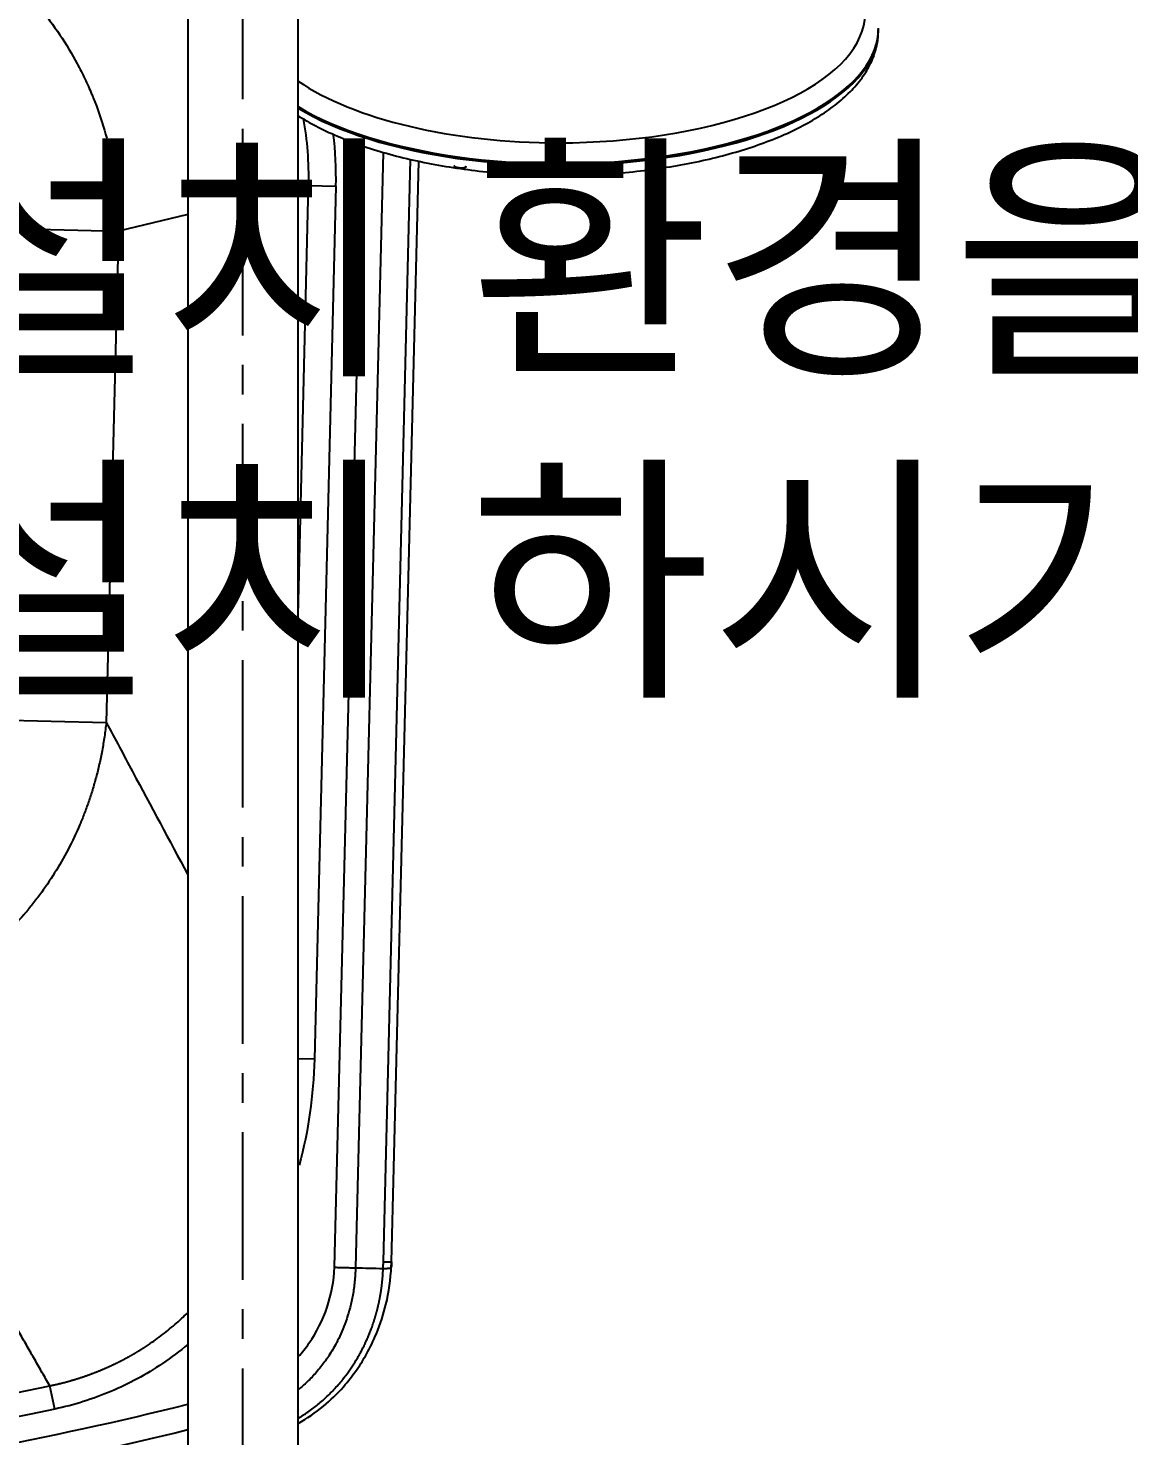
# Model space of a CAD drawing. Header units: millimetres. Extents: x 6110 to 6704, y -2661 to -1821.
# Drawn here: x 6315.2 to 6362.5, y -1953.8 to -1893.3 of the extents above; entities that cross this region are included whole.
import ezdxf

# ---------------------------------------------------------------- set-up
doc = ezdxf.new("R2010")
doc.units = ezdxf.units.MM
doc.header["$LTSCALE"] = 0.1
doc.linetypes.add('CENTERX2', pattern=[101.6, 63.5, -12.7, 12.7, -12.7])
doc.linetypes.add('HIDDEN2', pattern=[4.7625, 3.175, -1.5875])
doc.layers.add('1', color=4, linetype='HIDDEN2', lineweight=13)
doc.layers.add('DIM', color=3, linetype='Continuous', lineweight=9)
doc.layers.add('CENTER', color=1, linetype='CENTERX2')
doc.styles.get("Standard").update_dxf_attribs({"font": 'arial.ttf'})

msp = doc.modelspace()

# ---------------------------------------------------------------- linework, layer by layer
at = {"layer": '1', "color": 7, "linetype": 'Continuous', "lineweight": -3}
for p, q in [((6322.025, -1876.896), (6322.025, -1971.248)), ((6326.775, -1971.248), (6326.775, -1876.896)), ((6351.759, -1893.305), (6351.759, -1893.282)), ((6351.759, -1893.35), (6351.759, -1893.328)), ((6328.351, -1946.579), (6329.544, -1898.31)), ((6330.436, -1898.599), (6329.25, -1946.601)), ((6330.45, -1946.339), (6331.622, -1898.906)), ((6330.8, -1946.348), (6331.971, -1898.977)), ((6326.775, -1918.522), (6327.232, -1900.03)), ((6327.232, -1900.03), (6326.775, -1900.139)), ((6327.232, -1900.03), (6328.406, -1900.059)), ((6328.406, -1900.059), (6327.478, -1937.624)), ((6322.025, -1901.274), (6319.042, -1901.987)), ((6312.466, -1901.824), (6319.042, -1901.987)), ((6319.042, -1901.987), (6318.519, -1923.131)), ((6311.943, -1922.969), (6318.519, -1923.131)), ((6327.478, -1937.624), (6326.775, -1937.607)), ((6330.45, -1946.339), (6330.8, -1946.348)), ((6316.302, -1952.681), (6316.088, -1951.68))]:
    msp.add_line(p, q, dxfattribs=at)
for centre, major_axis, ratio, start_param, end_param in [((6338.009, -1892.621), (-13.175, 0), 0.422618, 1.570796, 5.733407), ((6338.009, -1893.282), (13.75, 0), 0.422618, 3.756127, 6.287231), ((6338.009, -1893.305), (-13.75, 0), 0.422618, 0.614541, 3.141579), ((6338.009, -1893.328), (-13.75, 0), 0.422618, 0.614589, 3.141558), ((6338.009, -1893.35), (-13.75, 0), 0.422618, 0.614548, 3.141588), ((6338.009, -1892.621), (-13.175, 0), 0.422618, 0.54968, 1.570796), ((6311.105, -1900.168), (-16.889, -4.034), 0.935852, 2.898351, 3.037973)]:
    msp.add_ellipse(centre, major_axis=major_axis, ratio=ratio, start_param=start_param, end_param=end_param, dxfattribs=at)
for points, knots in [([(6304.204, -1886.874), (6304.484, -1886.878), (6304.759, -1886.889), (6305.3, -1886.926), (6305.565, -1886.952), (6306.087, -1887.015), (6306.342, -1887.053), (6306.843, -1887.14), (6307.088, -1887.189), (6307.568, -1887.297), (6307.802, -1887.356), (6308.259, -1887.483), (6308.482, -1887.55), (6308.917, -1887.692), (6309.129, -1887.767), (6309.438, -1887.883), (6309.591, -1887.943), (6309.765, -1888.014), (6309.851, -1888.05), (6309.894, -1888.068), (6309.915, -1888.077), (6309.926, -1888.081), (6309.931, -1888.084), (6309.934, -1888.085), (6309.935, -1888.085), (6309.936, -1888.086), (6309.936, -1888.086), (6309.937, -1888.086), (6309.937, -1888.086), (6309.937, -1888.086), (6310.176, -1888.188), (6310.645, -1888.403), (6311.322, -1888.756), (6311.971, -1889.136), (6312.591, -1889.542), (6313.181, -1889.972), (6313.741, -1890.423), (6314.095, -1890.735), (6314.352, -1890.974), (6314.479, -1891.095), (6314.623, -1891.237), (6314.695, -1891.309), (6314.73, -1891.344), (6314.748, -1891.362), (6314.757, -1891.371), (6314.761, -1891.376), (6314.763, -1891.378), (6314.765, -1891.379), (6314.765, -1891.38), (6314.765, -1891.38), (6314.765, -1891.38), (6314.766, -1891.38), (6315.117, -1891.738), (6315.448, -1892.111), (6316.067, -1892.883), (6316.356, -1893.282), (6316.89, -1894.102), (6317.136, -1894.522), (6317.47, -1895.165), (6317.576, -1895.382), (6317.727, -1895.709), (6317.8, -1895.873), (6317.882, -1896.066), (6317.922, -1896.163), (6317.942, -1896.211), (6317.952, -1896.235), (6317.957, -1896.247), (6317.959, -1896.253), (6317.96, -1896.256), (6317.961, -1896.258), (6317.961, -1896.259), (6317.961, -1896.259), (6318.144, -1896.711), (6318.304, -1897.173), (6318.578, -1898.109), (6318.693, -1898.585), (6318.874, -1899.545), (6318.941, -1900.03), (6319.028, -1901.006), (6319.047, -1901.496), (6319.042, -1901.987)], [0, 0, 0, 0, 0.03125, 0.03125, 0.0625, 0.0625, 0.09375, 0.09375, 0.125, 0.125, 0.15625, 0.15625, 0.1875, 0.1875, 0.21875, 0.21875, 0.234375, 0.242188, 0.246094, 0.248047, 0.249023, 0.249512, 0.249756, 0.249878, 0.249939, 0.249969, 0.249985, 0.249992, 0.249992, 0.25, 0.25, 0.28125, 0.3125, 0.34375, 0.375, 0.40625, 0.4375, 0.46875, 0.46875, 0.484375, 0.492187, 0.496094, 0.498047, 0.499023, 0.499512, 0.499756, 0.499878, 0.499939, 0.499969, 0.499985, 0.499985, 0.5, 0.5, 0.5625, 0.5625, 0.625, 0.625, 0.6875, 0.6875, 0.71875, 0.71875, 0.734375, 0.742187, 0.746094, 0.748047, 0.749023, 0.749512, 0.749756, 0.749878, 0.749939, 0.749939, 0.75, 0.75, 0.8125, 0.8125, 0.875, 0.875, 0.9375, 0.9375, 1, 1, 1, 1]), ([(6339.762, -1899.54), (6340.077, -1899.525), (6340.831, -1899.476), (6342.005, -1899.345), (6343.267, -1899.148), (6344.481, -1898.897), (6345.634, -1898.595), (6346.718, -1898.242), (6347.722, -1897.842), (6348.638, -1897.394), (6349.456, -1896.901), (6350.169, -1896.363), (6350.764, -1895.783), (6351.231, -1895.166), (6351.557, -1894.521), (6351.71, -1893.981), (6351.742, -1893.665), (6351.747, -1893.57)], [0, 0, 0, 0, 0.049995, 0.120435, 0.19095, 0.261578, 0.33236, 0.403347, 0.474594, 0.546158, 0.618079, 0.690333, 0.762649, 0.834276, 0.904151, 0.971453, 1, 1, 1, 1]), ([(6326.766, -1897.016), (6326.975, -1897.149), (6327.472, -1897.44), (6328.33, -1897.856), (6329.34, -1898.257), (6330.431, -1898.608), (6331.591, -1898.91), (6332.81, -1899.158), (6334.076, -1899.353), (6335.378, -1899.493), (6336.705, -1899.577), (6338.042, -1899.602), (6339.066, -1899.587), (6339.634, -1899.549), (6339.762, -1899.54)], [0, 0, 0, 0, 0.072614, 0.163887, 0.254858, 0.345479, 0.435781, 0.525824, 0.615667, 0.705364, 0.794964, 0.884511, 0.974044, 1, 1, 1, 1]), ([(6327.232, -1900.03), (6327.245, -1899.538), (6327.233, -1899.046), (6327.158, -1898.085), (6327.097, -1897.617), (6327.013, -1897.153)], [0, 0, 0, 0, 0.509035, 0.509035, 1, 1, 1, 1]), ([(6333.983, -1899.196), (6333.986, -1899.198), (6333.993, -1899.203), (6334.002, -1899.212), (6334.007, -1899.224), (6334.003, -1899.237), (6333.989, -1899.249), (6333.969, -1899.258), (6333.947, -1899.265), (6333.924, -1899.27), (6333.898, -1899.274), (6333.87, -1899.277), (6333.84, -1899.278), (6333.808, -1899.279), (6333.776, -1899.278), (6333.743, -1899.276), (6333.71, -1899.273), (6333.678, -1899.268), (6333.647, -1899.263), (6333.618, -1899.257), (6333.591, -1899.25), (6333.568, -1899.242), (6333.547, -1899.234), (6333.531, -1899.225), (6333.518, -1899.216), (6333.509, -1899.207), (6333.504, -1899.198), (6333.504, -1899.19), (6333.508, -1899.181), (6333.515, -1899.174), (6333.521, -1899.17), (6333.523, -1899.169)], [0, 0, 0, 0, 0.02151, 0.054724, 0.104235, 0.153873, 0.203388, 0.253053, 0.286185, 0.319097, 0.35234, 0.385496, 0.418404, 0.451625, 0.484814, 0.517704, 0.550862, 0.584102, 0.617043, 0.650256, 0.683383, 0.716349, 0.74972, 0.782747, 0.815633, 0.84894, 0.882084, 0.914963, 0.948131, 0.98144, 1, 1, 1, 1]), ([(6336.761, -1899.569), (6336.757, -1899.57), (6336.747, -1899.573), (6336.727, -1899.578), (6336.702, -1899.583), (6336.673, -1899.587), (6336.643, -1899.589), (6336.611, -1899.591), (6336.579, -1899.592), (6336.545, -1899.591), (6336.507, -1899.589), (6336.464, -1899.585), (6336.42, -1899.578), (6336.382, -1899.569), (6336.35, -1899.559), (6336.326, -1899.547), (6336.312, -1899.535), (6336.306, -1899.522), (6336.31, -1899.509), (6336.321, -1899.5), (6336.33, -1899.495), (6336.332, -1899.494)], [0, 0, 0, 0, 0.02577, 0.069807, 0.114289, 0.158743, 0.202758, 0.247094, 0.291613, 0.335637, 0.379927, 0.446335, 0.512684, 0.579186, 0.645693, 0.712127, 0.778472, 0.845038, 0.911168, 0.977824, 1, 1, 1, 1]), ([(6339.663, -1899.484), (6339.669, -1899.486), (6339.681, -1899.491), (6339.695, -1899.498), (6339.704, -1899.506), (6339.71, -1899.514), (6339.712, -1899.523), (6339.709, -1899.531), (6339.702, -1899.539), (6339.691, -1899.547), (6339.673, -1899.557), (6339.647, -1899.566), (6339.61, -1899.576), (6339.568, -1899.583), (6339.526, -1899.588), (6339.488, -1899.59), (6339.455, -1899.591), (6339.422, -1899.591), (6339.39, -1899.59), (6339.359, -1899.588), (6339.329, -1899.585), (6339.303, -1899.58), (6339.278, -1899.575), (6339.257, -1899.569), (6339.24, -1899.562), (6339.226, -1899.555), (6339.216, -1899.547), (6339.211, -1899.539), (6339.209, -1899.531), (6339.212, -1899.522), (6339.219, -1899.514), (6339.228, -1899.507), (6339.234, -1899.504), (6339.236, -1899.502)], [0, 0, 0, 0, 0.03071, 0.061377, 0.092505, 0.123317, 0.153978, 0.184999, 0.21597, 0.24664, 0.277527, 0.32389, 0.370013, 0.416306, 0.462505, 0.493368, 0.524044, 0.555062, 0.585879, 0.616568, 0.647656, 0.67855, 0.709272, 0.74035, 0.771316, 0.801997, 0.832903, 0.863884, 0.894565, 0.925454, 0.956441, 0.987116, 1, 1, 1, 1]), ([(6339.723, -1899.485), (6339.727, -1899.484), (6339.743, -1899.478), (6339.771, -1899.467), (6339.799, -1899.45), (6339.816, -1899.436), (6339.825, -1899.424), (6339.83, -1899.415), (6339.832, -1899.408), (6339.833, -1899.402), (6339.833, -1899.4)], [0, 0, 0, 0, 0.050198, 0.245145, 0.445703, 0.651898, 0.743826, 0.835769, 0.927729, 1, 1, 1, 1]), ([(6318.519, -1923.131), (6318.497, -1923.34), (6318.471, -1923.545), (6318.412, -1923.951), (6318.378, -1924.152), (6318.305, -1924.546), (6318.264, -1924.74), (6318.178, -1925.121), (6318.131, -1925.309), (6318.033, -1925.677), (6317.981, -1925.858), (6317.873, -1926.211), (6317.816, -1926.385), (6317.699, -1926.724), (6317.638, -1926.89), (6317.545, -1927.132), (6317.497, -1927.252), (6317.441, -1927.39), (6317.413, -1927.458), (6317.398, -1927.492), (6317.391, -1927.508), (6317.388, -1927.517), (6317.386, -1927.521), (6317.385, -1927.523), (6317.384, -1927.524), (6317.384, -1927.525), (6317.384, -1927.525), (6317.384, -1927.525), (6317.384, -1927.525), (6317.384, -1927.525), (6317.228, -1927.893), (6317.058, -1928.252), (6316.695, -1928.947), (6316.501, -1929.284), (6316.094, -1929.934), (6315.881, -1930.247), (6315.548, -1930.698), (6315.435, -1930.845), (6315.263, -1931.061), (6315.176, -1931.168), (6315.073, -1931.29), (6315.022, -1931.351), (6314.996, -1931.381), (6314.983, -1931.396), (6314.976, -1931.404), (6314.973, -1931.408), (6314.972, -1931.409), (6314.971, -1931.41), (6314.97, -1931.411), (6314.97, -1931.411), (6314.97, -1931.411), (6314.715, -1931.708), (6314.448, -1931.993), (6313.895, -1932.54), (6313.608, -1932.801), (6313.017, -1933.298), (6312.713, -1933.534), (6312.246, -1933.867), (6312.089, -1933.975), (6311.851, -1934.131), (6311.731, -1934.208), (6311.59, -1934.295), (6311.52, -1934.338), (6311.485, -1934.36), (6311.467, -1934.371), (6311.458, -1934.376), (6311.454, -1934.378), (6311.452, -1934.38), (6311.45, -1934.38), (6311.123, -1934.577), (6310.787, -1934.761), (6310.099, -1935.104), (6309.747, -1935.262), (6309.029, -1935.55), (6308.663, -1935.68), (6307.922, -1935.91), (6307.546, -1936.011), (6307.167, -1936.096)], [0, 0, 0, 0, 0.03125, 0.03125, 0.0625, 0.0625, 0.09375, 0.09375, 0.125, 0.125, 0.15625, 0.15625, 0.1875, 0.1875, 0.21875, 0.21875, 0.234375, 0.242188, 0.246094, 0.248047, 0.249023, 0.249512, 0.249756, 0.249878, 0.249939, 0.249969, 0.249985, 0.249992, 0.249992, 0.25, 0.25, 0.3125, 0.3125, 0.375, 0.375, 0.4375, 0.4375, 0.46875, 0.46875, 0.484375, 0.492188, 0.496094, 0.498047, 0.499023, 0.499512, 0.499756, 0.499878, 0.499939, 0.499969, 0.499969, 0.5, 0.5, 0.5625, 0.5625, 0.625, 0.625, 0.6875, 0.6875, 0.71875, 0.71875, 0.734375, 0.742188, 0.746094, 0.748047, 0.749023, 0.749512, 0.749756, 0.749756, 0.75, 0.75, 0.8125, 0.8125, 0.875, 0.875, 0.9375, 0.9375, 1, 1, 1, 1]), ([(6318.519, -1923.131), (6318.896, -1923.837), (6319.274, -1924.543), (6320.442, -1926.723), (6321.233, -1928.197), (6322.024, -1929.668)], [0, 0, 0, 0, 0.323215, 0.323215, 1, 1, 1, 1]), ([(6316.088, -1951.68), (6316.034, -1951.585), (6315.926, -1951.397), (6315.765, -1951.114), (6315.603, -1950.832), (6315.442, -1950.551), (6315.281, -1950.27), (6315.121, -1949.989), (6314.96, -1949.709), (6314.8, -1949.43), (6314.641, -1949.151), (6314.481, -1948.872), (6314.322, -1948.595), (6314.163, -1948.317), (6314.004, -1948.04), (6313.846, -1947.764), (6313.688, -1947.488), (6313.53, -1947.212), (6313.373, -1946.937), (6313.216, -1946.663), (6313.059, -1946.389), (6312.902, -1946.115), (6312.746, -1945.842), (6312.59, -1945.57), (6312.434, -1945.298), (6312.279, -1945.027), (6312.124, -1944.756), (6311.969, -1944.485), (6311.814, -1944.215), (6311.66, -1943.946), (6311.506, -1943.677), (6311.353, -1943.409), (6311.199, -1943.141), (6311.046, -1942.873), (6310.893, -1942.606), (6310.741, -1942.34), (6310.588, -1942.074), (6310.437, -1941.809), (6310.285, -1941.544), (6310.134, -1941.279), (6309.982, -1941.015), (6309.832, -1940.752), (6309.681, -1940.489), (6309.531, -1940.227), (6309.381, -1939.965), (6309.231, -1939.703), (6309.082, -1939.442), (6308.933, -1939.182), (6308.784, -1938.922), (6308.636, -1938.663), (6308.488, -1938.404), (6308.34, -1938.145), (6308.192, -1937.887), (6308.045, -1937.63), (6307.898, -1937.373), (6307.751, -1937.117), (6307.605, -1936.861), (6307.459, -1936.605), (6307.313, -1936.351), (6307.216, -1936.181), (6307.167, -1936.096)], [0, 0, 0, 0, 0.018233, 0.036431, 0.054594, 0.072722, 0.090816, 0.108875, 0.126899, 0.144888, 0.162843, 0.180762, 0.198647, 0.216497, 0.234313, 0.252093, 0.269839, 0.28755, 0.305227, 0.322868, 0.340475, 0.358047, 0.375584, 0.393086, 0.410553, 0.427986, 0.445384, 0.462747, 0.480076, 0.497369, 0.514628, 0.531852, 0.549041, 0.566196, 0.583315, 0.6004, 0.61745, 0.634465, 0.651446, 0.668392, 0.685302, 0.702179, 0.71902, 0.735826, 0.752598, 0.769335, 0.786037, 0.802705, 0.819337, 0.835935, 0.852498, 0.869026, 0.88552, 0.901978, 0.918402, 0.934791, 0.951146, 0.967465, 0.98375, 1, 1, 1, 1]), ([(6326.781, -1953.301), (6327.165, -1953.085), (6327.86, -1952.606), (6328.697, -1951.795), (6329.297, -1951.025), (6329.773, -1950.259), (6330.218, -1949.339), (6330.627, -1948.076), (6330.766, -1947.095), (6330.791, -1946.537)], [0, 0, 0, 0, 0.160592, 0.306812, 0.424251, 0.516562, 0.635882, 0.797448, 1, 1, 1, 1]), ([(6329.25, -1946.601), (6329.246, -1946.809), (6329.233, -1947.012), (6329.193, -1947.404), (6329.166, -1947.594), (6329.1, -1947.96), (6329.061, -1948.136), (6328.973, -1948.475), (6328.924, -1948.637), (6328.82, -1948.948), (6328.765, -1949.096), (6328.649, -1949.379), (6328.588, -1949.513), (6328.511, -1949.672), (6328.487, -1949.719), (6328.463, -1949.767), (6328.454, -1949.785), (6328.452, -1949.788), (6328.451, -1949.789), (6328.451, -1949.789), (6328.451, -1949.79), (6328.451, -1949.79), (6328.451, -1949.79), (6328.45, -1949.791), (6328.447, -1949.798), (6328.437, -1949.817), (6328.379, -1949.928), (6328.27, -1950.122), (6328.162, -1950.297), (6328.079, -1950.425), (6328.05, -1950.467), (6327.993, -1950.55), (6327.964, -1950.591), (6327.818, -1950.794), (6327.696, -1950.947), (6327.443, -1951.236), (6327.312, -1951.371), (6327.049, -1951.622), (6326.916, -1951.737), (6326.782, -1951.844)], [0, 0, 0, 0, 0.091095, 0.091095, 0.182191, 0.182191, 0.273286, 0.273286, 0.364382, 0.364382, 0.455477, 0.455477, 0.546573, 0.546573, 0.569346, 0.580733, 0.582157, 0.582868, 0.582957, 0.583002, 0.583002, 0.583046, 0.583046, 0.583224, 0.58358, 0.586427, 0.59212, 0.637668, 0.683216, 0.683216, 0.70599, 0.70599, 0.728763, 0.728763, 0.819859, 0.819859, 0.910954, 0.910954, 1, 1, 1, 1]), ([(6326.786, -1950.424), (6326.953, -1950.243), (6327.107, -1950.051), (6327.91, -1948.899), (6328.287, -1947.754), (6328.35, -1946.579)], [0, 0, 0, 0, 0.174193, 0.174193, 1, 1, 1, 1]), ([(6326.789, -1953.074), (6326.789, -1953.074), (6326.812, -1953.061), (6326.857, -1953.033), (6326.925, -1952.991), (6326.993, -1952.947), (6327.062, -1952.902), (6327.132, -1952.855), (6327.253, -1952.771), (6327.421, -1952.649), (6327.633, -1952.482), (6327.838, -1952.308), (6328.036, -1952.127), (6328.227, -1951.939), (6328.41, -1951.744), (6328.587, -1951.543), (6328.755, -1951.336), (6328.883, -1951.166), (6328.976, -1951.037), (6329.036, -1950.95), (6329.095, -1950.863), (6329.153, -1950.775), (6329.209, -1950.686), (6329.264, -1950.597), (6329.319, -1950.507), (6329.371, -1950.416), (6329.423, -1950.325), (6329.473, -1950.233), (6329.522, -1950.14), (6329.57, -1950.047), (6329.617, -1949.954), (6329.662, -1949.859), (6329.706, -1949.765), (6329.749, -1949.669), (6329.791, -1949.574), (6329.831, -1949.477), (6329.87, -1949.381), (6329.908, -1949.283), (6329.944, -1949.186), (6329.98, -1949.088), (6330.007, -1949.009), (6330.027, -1948.95), (6330.04, -1948.91), (6330.053, -1948.871), (6330.065, -1948.831), (6330.078, -1948.792), (6330.09, -1948.752), (6330.102, -1948.712), (6330.114, -1948.672), (6330.126, -1948.632), (6330.137, -1948.592), (6330.148, -1948.552), (6330.159, -1948.512), (6330.17, -1948.472), (6330.18, -1948.432), (6330.191, -1948.392), (6330.201, -1948.351), (6330.211, -1948.311), (6330.221, -1948.271), (6330.23, -1948.23), (6330.24, -1948.19), (6330.249, -1948.149), (6330.258, -1948.109), (6330.266, -1948.068), (6330.275, -1948.028), (6330.283, -1947.987), (6330.291, -1947.946), (6330.299, -1947.906), (6330.307, -1947.865), (6330.314, -1947.824), (6330.321, -1947.783), (6330.328, -1947.742), (6330.335, -1947.701), (6330.342, -1947.66), (6330.348, -1947.619), (6330.354, -1947.578), (6330.36, -1947.537), (6330.366, -1947.496), (6330.372, -1947.455), (6330.377, -1947.414), (6330.382, -1947.373), (6330.387, -1947.332), (6330.392, -1947.291), (6330.396, -1947.25), (6330.4, -1947.209), (6330.404, -1947.167), (6330.408, -1947.126), (6330.412, -1947.085), (6330.415, -1947.044), (6330.419, -1947.002), (6330.422, -1946.961), (6330.424, -1946.92), (6330.427, -1946.879), (6330.429, -1946.837), (6330.432, -1946.796), (6330.433, -1946.755), (6330.435, -1946.713), (6330.437, -1946.672), (6330.438, -1946.644), (6330.438, -1946.631)], [0, 0, 0, 0, 0.000107, 0.010246, 0.020572, 0.031086, 0.041787, 0.052675, 0.063751, 0.098592, 0.133403, 0.16818, 0.20292, 0.237617, 0.272267, 0.306862, 0.341395, 0.375861, 0.389538, 0.403201, 0.416852, 0.43049, 0.444117, 0.457733, 0.471339, 0.484935, 0.498522, 0.5121, 0.52567, 0.539232, 0.552787, 0.566335, 0.579877, 0.593412, 0.606942, 0.620465, 0.633984, 0.647498, 0.661006, 0.67451, 0.68801, 0.693403, 0.698795, 0.704187, 0.709578, 0.714968, 0.720359, 0.725748, 0.731137, 0.736526, 0.741914, 0.747302, 0.752689, 0.758076, 0.763462, 0.768848, 0.774233, 0.779618, 0.785003, 0.790387, 0.79577, 0.801153, 0.806536, 0.811918, 0.8173, 0.822681, 0.828062, 0.833442, 0.838822, 0.844202, 0.849581, 0.854959, 0.860337, 0.865715, 0.871092, 0.876468, 0.881845, 0.88722, 0.892596, 0.89797, 0.903345, 0.908719, 0.914092, 0.919465, 0.924837, 0.930209, 0.935581, 0.940952, 0.946322, 0.951692, 0.957062, 0.962431, 0.967799, 0.973167, 0.978535, 0.983902, 0.989268, 0.994634, 1, 1, 1, 1]), ([(6328.351, -1946.579), (6328.434, -1946.581), (6328.518, -1946.583), (6328.682, -1946.587), (6328.762, -1946.589), (6328.916, -1946.593), (6328.99, -1946.595), (6329.128, -1946.598), (6329.192, -1946.6), (6329.25, -1946.601)], [0, 0, 0, 0, 0.25, 0.25, 0.5, 0.5, 0.75, 0.75, 1, 1, 1, 1]), ([(6330.438, -1946.63), (6330.467, -1946.629), (6330.494, -1946.629), (6330.547, -1946.626), (6330.572, -1946.625), (6330.618, -1946.623), (6330.639, -1946.621), (6330.678, -1946.618), (6330.695, -1946.616), (6330.726, -1946.613), (6330.739, -1946.611), (6330.761, -1946.606), (6330.769, -1946.604), (6330.781, -1946.599), (6330.785, -1946.597), (6330.788, -1946.595)], [0, 0, 0, 0, 0.1477, 0.1477, 0.2954, 0.2954, 0.443101, 0.443101, 0.590801, 0.590801, 0.738501, 0.738501, 0.886201, 0.886201, 1, 1, 1, 1]), ([(6316.088, -1951.68), (6316.097, -1951.678), (6316.115, -1951.674), (6316.141, -1951.669), (6316.168, -1951.663), (6316.194, -1951.657), (6316.22, -1951.652), (6316.247, -1951.646), (6316.273, -1951.64), (6316.3, -1951.634), (6316.326, -1951.628), (6316.352, -1951.622), (6316.378, -1951.616), (6316.405, -1951.61), (6316.431, -1951.604), (6316.457, -1951.598), (6316.483, -1951.592), (6316.51, -1951.585), (6316.536, -1951.579), (6316.562, -1951.573), (6316.588, -1951.566), (6316.614, -1951.559), (6316.64, -1951.553), (6316.666, -1951.546), (6316.693, -1951.54), (6316.719, -1951.533), (6316.745, -1951.526), (6316.771, -1951.519), (6316.797, -1951.512), (6316.823, -1951.505), (6316.849, -1951.498), (6316.874, -1951.491), (6316.9, -1951.484), (6316.926, -1951.476), (6316.952, -1951.469), (6316.978, -1951.462), (6317.004, -1951.454), (6317.03, -1951.447), (6317.055, -1951.439), (6317.081, -1951.432), (6317.107, -1951.424), (6317.133, -1951.417), (6317.158, -1951.409), (6317.184, -1951.401), (6317.21, -1951.393), (6317.235, -1951.385), (6317.261, -1951.377), (6317.287, -1951.369), (6317.312, -1951.361), (6317.338, -1951.353), (6317.363, -1951.345), (6317.389, -1951.337), (6317.414, -1951.328), (6317.44, -1951.32), (6317.465, -1951.312), (6317.491, -1951.303), (6317.516, -1951.295), (6317.541, -1951.286), (6317.567, -1951.278), (6317.592, -1951.269), (6317.617, -1951.26), (6317.643, -1951.251), (6317.668, -1951.243), (6317.693, -1951.234), (6317.718, -1951.225), (6317.743, -1951.216), (6317.769, -1951.207), (6317.794, -1951.197), (6317.819, -1951.188), (6317.844, -1951.179), (6317.869, -1951.17), (6317.894, -1951.16), (6317.919, -1951.151), (6317.944, -1951.142), (6317.969, -1951.132), (6317.994, -1951.123), (6318.019, -1951.113), (6318.044, -1951.103), (6318.069, -1951.094), (6318.093, -1951.084), (6318.118, -1951.074), (6318.143, -1951.064), (6318.168, -1951.054), (6318.193, -1951.044), (6318.217, -1951.034), (6318.242, -1951.024), (6318.267, -1951.014), (6318.291, -1951.004), (6318.316, -1950.993), (6318.34, -1950.983), (6318.365, -1950.973), (6318.389, -1950.962), (6318.414, -1950.952), (6318.438, -1950.941), (6318.463, -1950.931), (6318.487, -1950.92), (6318.512, -1950.91), (6318.536, -1950.899), (6318.56, -1950.888), (6318.585, -1950.877), (6318.609, -1950.866), (6318.633, -1950.855), (6318.657, -1950.844), (6318.681, -1950.833), (6318.706, -1950.822), (6318.73, -1950.811), (6318.754, -1950.8), (6318.778, -1950.789), (6318.802, -1950.777), (6318.826, -1950.766), (6318.85, -1950.754), (6318.874, -1950.743), (6318.898, -1950.732), (6318.922, -1950.72), (6318.946, -1950.708), (6318.969, -1950.697), (6318.993, -1950.685), (6319.017, -1950.673), (6319.041, -1950.661), (6319.064, -1950.649), (6319.088, -1950.638), (6319.112, -1950.626), (6319.135, -1950.613), (6319.159, -1950.601), (6319.182, -1950.589), (6319.206, -1950.577), (6319.23, -1950.565), (6319.253, -1950.553), (6319.276, -1950.54), (6319.3, -1950.528), (6319.323, -1950.515), (6319.347, -1950.503), (6319.37, -1950.49), (6319.393, -1950.478), (6319.416, -1950.465), (6319.44, -1950.452), (6319.463, -1950.44), (6319.486, -1950.427), (6319.509, -1950.414), (6319.532, -1950.401), (6319.555, -1950.388), (6319.578, -1950.375), (6319.601, -1950.362), (6319.624, -1950.349), (6319.647, -1950.336), (6319.67, -1950.323), (6319.693, -1950.31), (6319.716, -1950.296), (6319.738, -1950.283), (6319.761, -1950.27), (6319.784, -1950.256), (6319.807, -1950.243), (6319.829, -1950.229), (6319.852, -1950.216), (6319.874, -1950.202), (6319.897, -1950.188), (6319.919, -1950.174), (6319.942, -1950.161), (6319.964, -1950.147), (6319.987, -1950.133), (6320.009, -1950.119), (6320.032, -1950.105), (6320.054, -1950.091), (6320.076, -1950.077), (6320.098, -1950.063), (6320.121, -1950.049), (6320.143, -1950.035), (6320.165, -1950.02), (6320.187, -1950.006), (6320.209, -1949.992), (6320.231, -1949.977), (6320.253, -1949.963), (6320.275, -1949.948), (6320.297, -1949.934), (6320.319, -1949.919), (6320.341, -1949.905), (6320.363, -1949.89), (6320.384, -1949.875), (6320.609, -1949.723), (6321.028, -1949.416), (6321.569, -1948.966), (6321.898, -1948.659), (6322.036, -1948.525)], [0, 0, 0, 0, 0.003958, 0.007916, 0.011873, 0.015829, 0.019785, 0.02374, 0.027694, 0.031648, 0.035601, 0.039553, 0.043505, 0.047456, 0.051406, 0.055356, 0.059305, 0.063254, 0.067202, 0.071149, 0.075096, 0.079042, 0.082987, 0.086932, 0.090876, 0.094819, 0.098762, 0.102704, 0.106646, 0.110586, 0.114527, 0.118466, 0.122405, 0.126343, 0.130281, 0.134218, 0.138155, 0.14209, 0.146025, 0.14996, 0.153894, 0.157827, 0.16176, 0.165692, 0.169623, 0.173554, 0.177484, 0.181413, 0.185342, 0.18927, 0.193198, 0.197125, 0.201051, 0.204976, 0.208902, 0.212826, 0.21675, 0.220673, 0.224595, 0.228517, 0.232439, 0.236359, 0.240279, 0.244199, 0.248117, 0.252036, 0.255953, 0.25987, 0.263786, 0.267702, 0.271617, 0.275531, 0.279445, 0.283358, 0.287271, 0.291183, 0.295094, 0.299005, 0.302915, 0.306824, 0.310733, 0.314642, 0.318549, 0.322456, 0.326363, 0.330268, 0.334173, 0.338078, 0.341982, 0.345885, 0.349788, 0.35369, 0.357591, 0.361492, 0.365393, 0.369292, 0.373191, 0.37709, 0.380987, 0.384885, 0.388781, 0.392677, 0.396573, 0.400467, 0.404361, 0.408255, 0.412148, 0.41604, 0.419932, 0.423823, 0.427714, 0.431604, 0.435493, 0.439382, 0.44327, 0.447157, 0.451044, 0.45493, 0.458816, 0.462701, 0.466586, 0.47047, 0.474353, 0.478236, 0.482118, 0.485999, 0.48988, 0.493761, 0.49764, 0.501519, 0.505398, 0.509276, 0.513153, 0.51703, 0.520906, 0.524782, 0.528657, 0.532531, 0.536405, 0.540278, 0.544151, 0.548023, 0.551895, 0.555766, 0.559636, 0.563506, 0.567375, 0.571243, 0.575111, 0.578979, 0.582846, 0.586712, 0.590578, 0.594443, 0.598307, 0.602171, 0.606035, 0.609898, 0.61376, 0.617622, 0.621483, 0.625343, 0.629203, 0.633063, 0.636921, 0.64078, 0.644638, 0.648495, 0.652351, 0.656207, 0.660063, 0.663918, 0.667772, 0.671626, 0.675479, 0.679332, 0.683184, 0.687036, 0.690887, 0.802377, 0.915252, 1, 1, 1, 1]), ([(6322.037, -1949.897), (6321.687, -1950.189), (6321.322, -1950.463), (6320.239, -1951.192), (6319.487, -1951.597), (6317.939, -1952.251), (6317.135, -1952.503), (6316.302, -1952.681)], [0, 0, 0, 0, 0.213141, 0.213141, 0.60657, 0.60657, 1, 1, 1, 1]), ([(6250.334, -1951.68), (6255.656, -1952.816), (6261.034, -1953.675), (6271.996, -1954.848), (6277.61, -1955.149), (6285.988, -1955.149), (6288.773, -1955.075), (6294.347, -1954.779), (6297.14, -1954.557), (6302.712, -1953.962), (6305.481, -1953.592), (6310.868, -1952.725), (6313.487, -1952.235), (6316.088, -1951.68)], [0, 0, 0, 0, 0.247, 0.247, 0.5, 0.5, 0.6265, 0.6265, 0.753, 0.753, 0.8795, 0.8795, 1, 1, 1, 1]), ([(6241.977, -1951.854), (6248.709, -1953.636), (6255.522, -1954.975), (6265.863, -1956.322), (6269.332, -1956.659), (6276.267, -1957.108), (6279.737, -1957.221), (6290.156, -1957.22), (6297.122, -1956.769), (6310.063, -1955.084), (6316.088, -1953.948), (6322.037, -1952.471)], [0, 0, 0, 0, 0.257699, 0.257699, 0.386548, 0.386548, 0.515397, 0.515397, 0.773096, 0.773096, 1, 1, 1, 1]), ([(6322.036, -1953.577), (6316.132, -1955.034), (6310.17, -1956.154), (6297.201, -1957.843), (6290.186, -1958.296), (6276.228, -1958.296), (6269.204, -1957.841), (6255.338, -1956.034), (6248.482, -1954.687), (6241.702, -1952.891)], [0, 0, 0, 0, 0.224456, 0.224456, 0.48297, 0.48297, 0.741485, 0.741485, 1, 1, 1, 1]), ([(6316.302, -1952.681), (6305.382, -1955.013), (6294.378, -1956.166), (6277.749, -1956.176), (6272.164, -1955.885), (6261.081, -1954.72), (6255.58, -1953.847), (6250.12, -1952.681)], [0, 0, 0, 0, 0.5, 0.5, 0.75, 0.75, 1, 1, 1, 1])]:
    msp.add_open_spline(points, degree=3, knots=knots, dxfattribs=at)
for points, degree in [([(6351.751, -1893.469), (6351.752, -1893.417), (6351.752, -1893.366), (6351.75, -1893.314)], 3), ([(6327.478, -1937.624), (6327.439, -1939.17), (6327.228, -1940.705), (6326.826, -1942.185)], 3), ([(6330.437, -1946.631), (6330.443, -1946.533), (6330.447, -1946.436), (6330.45, -1946.339)], 3), ([(6329.25, -1946.601), (6329.646, -1946.611), (6330.042, -1946.621), (6330.438, -1946.631)], 3), ([(6330.787, -1946.595), (6330.797, -1946.348)], 1), ([(6330.8, -1946.348), (6330.797, -1946.427), (6330.794, -1946.505), (6330.79, -1946.584)], 3)]:
    msp.add_open_spline(points, degree=degree, dxfattribs=at)
at = {"layer": 'CENTER'}
msp.add_line((6324.4, -2018.238), (6324.4, -1845.83), dxfattribs=at)

# ---------------------------------------------------------------- texts
at = {"layer": 'DIM', "insert": (6410.009, -1922.072), "char_height": 8.29406, "attachment_point": 9}
msp.add_mtext('{\\fGulim|b0|i0|c129|p50;제품 설치 높이는 설치 환경을 고려하여 \\P조정 및 설치 하시기 바랍니다}', dxfattribs=at)

doc.saveas('drawing.dxf')
